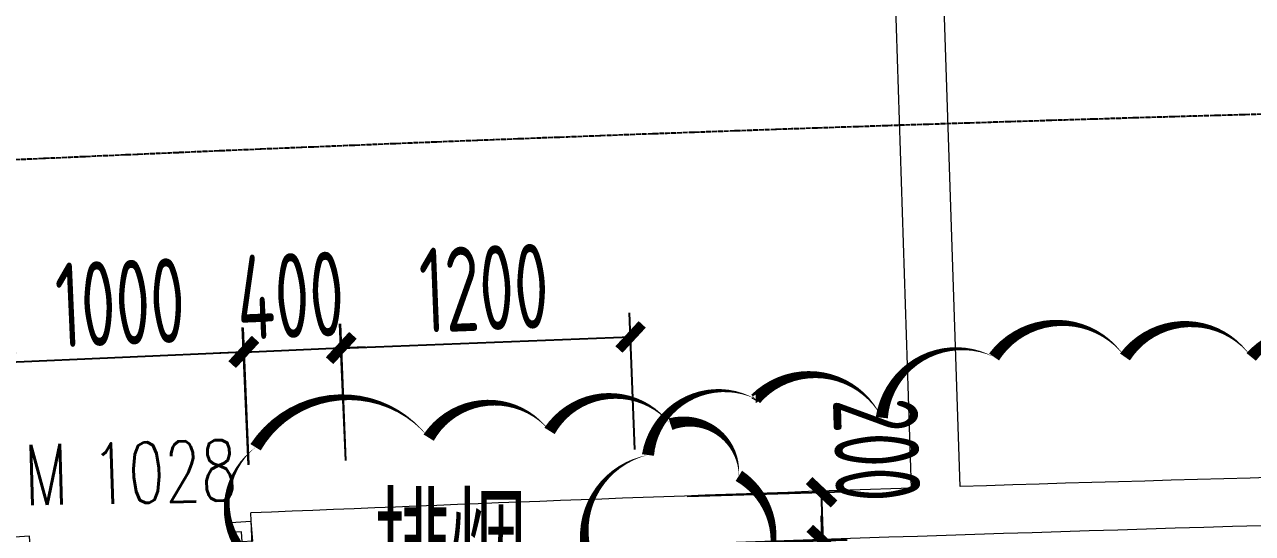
# Model space of a CAD drawing. Header units: millimetres. Extents: x 11677979 to 24947533, y -12764720 to -6308891.
# Drawn here: x 11765070 to 11770140, y -6391931 to -6389828 of the extents above; entities that cross this region are included whole.
import ezdxf
from ezdxf.enums import TextEntityAlignment as Align

# ---------------------------------------------------------------- set-up
doc = ezdxf.new("R2010")
doc.units = ezdxf.units.MM
doc.header["$LTSCALE"] = 10
for name, pattern in [('A2-RG-AXIS$0$CENTER', [2, 1.25, -0.25, 0.25, -0.25]), ('A2-RG-AXIS$0$DOTE', [2.4200000000000004, 2, -0.2, 0.02, -0.2]), ('A2-RI-F4$0$A2-RG-AXIS$0$CENTER', [2, 1.25, -0.25, 0.25, -0.25]), ('A2-RI-F4$0$A2-RG-AXIS$0$DOTE', [2.4200000000000004, 2, -0.2, 0.02, -0.2])]:
    doc.linetypes.add(name, pattern=pattern)
for name, color, linetype in [('A2-RB-F4$0$$34$A-DIMS-100', 1, 'Continuous'), ('A2-RG-AXIS$0$A-GRID', 1, 'A2-RG-AXIS$0$CENTER'), ('A2-RI-F4$0$A-SYMB-AREA', 4, 'Continuous'), ('A2-RI-F4$0$A-SYMB-DOOR', 4, 'Continuous'), ('A2-RI-F4$0$A-SYMB-NAME', 4, 'Continuous'), ('A2-RI-F4$0$A2-RB-F4$0$$34$A-DIMS-100', 1, 'Continuous'), ('A2-RI-F4$0$A2-RG-AXIS$0$A-GRID', 1, 'A2-RI-F4$0$A2-RG-AXIS$0$CENTER')]:
    doc.layers.add(name, color=color, linetype=linetype)
doc.layers.add('A2-RI-F4$0$A-DOOR', color=32, linetype='Continuous', lineweight=5)
doc.layers.add('A2-RI-F4$0$A-WALL', color=7, linetype='Continuous', lineweight=5)
doc.styles.add('A2-RB-F4$0$$0$XD2008', font='hzs.shx', dxfattribs={"width": 0.7, "bigfont": 'hztxt.shx'})
doc.styles.add('A2-RI-F4$0$A2-RB-F4$0$$0$XD2008', font='hzs.shx', dxfattribs={"width": 0.7, "bigfont": 'hztxt.shx'})
doc.styles.add('A2-RI-F4$0$ECADI', font='hzs.shx', dxfattribs={"width": 0.7, "bigfont": 'hztxt.shx'})
doc.styles.add('A2-RI-F4$0$ECADI-TXT', font='simplex.shx', dxfattribs={"bigfont": 'hztxt.shx'})
doc.dimstyles.new('A2-RB-F4$0$$0$XD100$0', dxfattribs={"dimscale": 100, "dimtxt": 3.5, "dimasz": 1, "dimexe": 1, "dimexo": 2, "dimgap": 0.5, "dimtad": 1, "dimdec": 0, "dimdsep": 46, "dimtxsty": 'A2-RB-F4$0$$0$XD2008', "dimblk1": 'A2-RB-F4$0$$20$_ArchTick', "dimblk2": 'A2-RB-F4$0$$20$_ArchTick', "dimsah": 1, "dimcen": 2.5, "dimclrt": 4, "dimaunit": 1, "dimadec": 0, "dimazin": 0, "dimtfac": 1, "dimtdec": 0, "dimtix": 1, "dimtmove": 2, "dimatfit": 3, "dimfxl": 0, "dimtolj": 1, "dimtzin": 0, "dimarcsym": 0})
doc.dimstyles.new('A2-RI-F4$0$A2-RB-F4$0$$0$XD100$0', dxfattribs={"dimscale": 100, "dimtxt": 3.5, "dimasz": 1, "dimexe": 1, "dimexo": 2, "dimgap": 0.5, "dimtad": 1, "dimdec": 0, "dimdsep": 46, "dimtxsty": 'A2-RI-F4$0$A2-RB-F4$0$$0$XD2008', "dimblk1": 'A2-RI-F4$0$A2-RB-F4$0$$20$_ArchTick', "dimblk2": 'A2-RI-F4$0$A2-RB-F4$0$$20$_ArchTick', "dimsah": 1, "dimcen": 2.5, "dimclrt": 4, "dimaunit": 1, "dimadec": 0, "dimazin": 0, "dimtfac": 1, "dimtdec": 0, "dimtix": 1, "dimtmove": 2, "dimatfit": 3, "dimfxl": 0, "dimtolj": 1, "dimtzin": 0, "dimarcsym": 0})

# ---------------------------------------------------------------- blocks, each defined once
blk = doc.blocks.new('A2-RB-F4$0$$20$_ArchTick')
at = {"color": 0, "linetype": 'ByBlock', "const_width": 0.4}
blk.add_lwpolyline([(-0.5, -0.5), (0.5, 0.5)], dxfattribs=at)
blk = doc.blocks.new('*D338')
at = {"layer": 'A2-RB-F4$0$$34$A-DIMS-100', "color": 0, "lineweight": -2, "transparency": 16777216}
for p, q in [((11768364.12571129, -6391958.332478085), (11768360.82422128, -6391858.386992125)), ((11767805.95915723, -6391976.770342314), (11768464.07119725, -6391955.030988078)), ((11768364.12571129, -6391958.332478085), (11768383.93667254, -6392558.066581792)), ((11767825.77011849, -6392576.504446021), (11768483.8821585, -6392554.765091785)), ((11768383.93667254, -6392558.066581792), (11768387.23816255, -6392658.012067752))]:
    blk.add_line(p, q, dxfattribs=at)
at = {"layer": 'Defpoints', "color": 0, "transparency": 16777216}
for p in [(11767606.06818531, -6391983.373322328), (11767625.87914657, -6392583.107426035), (11768383.93667254, -6392558.066581792)]:
    blk.add_point(p, dxfattribs=at)
at = {"layer": 'A2-RB-F4$0$$34$A-DIMS-100', "color": 0, "lineweight": -2, "transparency": 16777216, "xscale": 100, "yscale": 100, "zscale": 100}
for p, rotation in [((11768364.12571129, -6391958.332478085), 271.8919582418293), ((11768383.93667254, -6392558.066581792), 91.89195824182927)]:
    blk.add_blockref('A2-RB-F4$0$$20$_ArchTick', p, dxfattribs=dict(at, rotation=rotation))
at = {"layer": 'A2-RB-F4$0$$34$A-DIMS-100', "color": 4, "transparency": 16777216, "insert": (11768598.90853533, -6392250.771177421), "char_height": 350, "attachment_point": 5, "rotation": 271.8919582418293, "style": 'A2-RB-F4$0$$0$XD2008'}
blk.add_mtext('\\A1;600', dxfattribs=at)
blk = doc.blocks.new('*D343')
at = {"layer": 'A2-RB-F4$0$$34$A-DIMS-100', "color": 0, "lineweight": -2, "transparency": 16777216}
for p, q in [((11767805.98204345, -6391777.417731427), (11768461.19427926, -6391758.181080342)), ((11768367.10670507, -6391961.029615915), (11768361.23735019, -6391761.115757784)), ((11767811.85139833, -6391977.331589558), (11768467.06363414, -6391958.094938474))]:
    blk.add_line(p, q, dxfattribs=at)
at = {"layer": 'Defpoints', "color": 0, "transparency": 16777216}
for p in [(11767606.06818531, -6391783.28708631), (11768361.23735019, -6391761.115757784), (11767611.9375402, -6391983.200944441)]:
    blk.add_point(p, dxfattribs=at)
at = {"layer": 'A2-RB-F4$0$$34$A-DIMS-100', "color": 0, "lineweight": -2, "transparency": 16777216, "xscale": 100, "yscale": 100, "zscale": 100}
for p, rotation in [((11768361.23735019, -6391761.115757784), 91.68168776284203), ((11768367.10670507, -6391961.029615915), 271.681687762842)]:
    blk.add_blockref('A2-RB-F4$0$$20$_ArchTick', p, dxfattribs=dict(at, rotation=rotation))
at = {"layer": 'A2-RB-F4$0$$34$A-DIMS-100', "color": 4, "transparency": 16777216, "insert": (11768589.07511797, -6391585.766746597), "char_height": 350, "attachment_point": 5, "rotation": 271.681687762842, "style": 'A2-RB-F4$0$$0$XD2008'}
blk.add_mtext('\\A1;200', dxfattribs=at)
blk = doc.blocks.new('*D249')
at = {"layer": 'A2-RB-F4$0$$34$A-DIMS-100', "color": 0, "lineweight": -2, "transparency": 16777216}
blk.add_arc((11778730.70926468, -6694178.721965417), 311792.0760181941, 91.25742879919423, 91.89334192388395, dxfattribs=at)
at = {"layer": 'Defpoints', "color": 0, "transparency": 16777216}
for p in [(11771570.21532457, -6367957.298179174), (11768288.72304858, -6378301.306017631), (11770735.40819662, -6382489.174773718), (11768733.0968023, -6391743.92413033), (11772452.38437134, -6408147.604164514)]:
    blk.add_point(p, dxfattribs=at)
at = {"layer": 'A2-RB-F4$0$$34$A-DIMS-100', "color": 0, "lineweight": -2, "transparency": 16777216, "xscale": 100, "yscale": 100, "zscale": 100}
for p, rotation in [((11771888.58462235, -6382461.728527276), 1.257428799194227), ((11768429.3994215, -6382556.865088769), 181.8933419238839)]:
    blk.add_blockref('A2-RB-F4$0$$20$_ArchTick', p, dxfattribs=dict(at, rotation=rotation))
at = {"layer": 'A2-RB-F4$0$$34$A-DIMS-100', "color": 4, "transparency": 16777216, "insert": (11770151.7578832, -6382246.262016714), "char_height": 350, "attachment_point": 5, "rotation": 1.5753853615433189, "style": 'A2-RB-F4$0$$0$XD2008'}
blk.add_mtext('\\A1;0°38\'9"', dxfattribs=at)
blk = doc.blocks.new('*D138')
at = {"layer": 'A2-RB-F4$0$$34$A-DIMS-100', "color": 0, "lineweight": -2, "transparency": 16777216}
for p, q in [((11764995.09836474, -6391690.695400517), (11764970.41497277, -6391124.342260187)), ((11765994.64554605, -6391647.132095028), (11765969.96215408, -6391080.778954697)), ((11764974.76914347, -6391224.247421202), (11765974.31632478, -6391180.684115713))]:
    blk.add_line(p, q, dxfattribs=at)
at = {"layer": 'Defpoints', "color": 0, "transparency": 16777216}
for p in [(11765974.31632478, -6391180.684115713), (11766003.35388745, -6391846.942417058), (11765003.80670614, -6391890.505722548)]:
    blk.add_point(p, dxfattribs=at)
at = {"layer": 'A2-RB-F4$0$$34$A-DIMS-100', "color": 0, "lineweight": -2, "transparency": 16777216, "xscale": 100, "yscale": 100, "zscale": 100}
for p, rotation in [((11765974.31632478, -6391180.684115713), 2.495545009840778), ((11764974.76914347, -6391224.247421202), 182.4955450098408)]:
    blk.add_blockref('A2-RB-F4$0$$20$_ArchTick', p, dxfattribs=dict(at, rotation=rotation))
at = {"layer": 'A2-RB-F4$0$$34$A-DIMS-100', "color": 4, "transparency": 16777216, "insert": (11765464.74585005, -6390977.679156172), "char_height": 350, "attachment_point": 5, "rotation": 2.4955450098407788, "style": 'A2-RB-F4$0$$0$XD2008'}
blk.add_mtext('\\A1;1000', dxfattribs=at)
blk = doc.blocks.new('*D187')
at = {"layer": 'A2-RB-F4$0$$34$A-DIMS-100', "color": 0, "lineweight": -2, "transparency": 16777216}
for p, q in [((11767590.51251544, -6391583.826974406), (11767568.72821086, -6391019.240963671)), ((11766396.91827688, -6391629.881286674), (11766375.13397229, -6391065.29527594)), ((11766378.98955964, -6391165.220920527), (11767572.5837982, -6391119.166608259))]:
    blk.add_line(p, q, dxfattribs=at)
at = {"layer": 'Defpoints', "color": 0, "transparency": 16777216}
for p in [(11767572.5837982, -6391119.166608259), (11767598.22369013, -6391783.678263581), (11766404.62945157, -6391829.73257585)]:
    blk.add_point(p, dxfattribs=at)
at = {"layer": 'A2-RB-F4$0$$34$A-DIMS-100', "color": 0, "lineweight": -2, "transparency": 16777216, "xscale": 100, "yscale": 100, "zscale": 100}
for p, rotation in [((11767572.5837982, -6391119.166608259), 2.209636511846755), ((11766378.98955964, -6391165.220920527), 182.2096365118468)]:
    blk.add_blockref('A2-RB-F4$0$$20$_ArchTick', p, dxfattribs=dict(at, rotation=rotation))
at = {"layer": 'A2-RB-F4$0$$34$A-DIMS-100', "color": 4, "transparency": 16777216, "insert": (11766967.1116074, -6390917.361064071), "char_height": 350, "attachment_point": 5, "rotation": 2.209636511846755, "style": 'A2-RB-F4$0$$0$XD2008'}
blk.add_mtext('\\A1;1200', dxfattribs=at)
blk = doc.blocks.new('*D188')
at = {"layer": 'A2-RB-F4$0$$34$A-DIMS-100', "color": 0, "lineweight": -2, "transparency": 16777216}
for p, q in [((11766396.25144163, -6391629.908130524), (11766372.55517938, -6391064.727079158)), ((11765996.37250806, -6391646.673795359), (11765972.67624581, -6391081.492743993)), ((11765976.86525077, -6391181.404966656), (11766376.74418435, -6391164.639301821)), ((11766376.74418435, -6391164.639301821), (11766476.65640701, -6391160.450296856)), ((11765976.86525077, -6391181.404966656), (11765876.95302811, -6391185.593971621))]:
    blk.add_line(p, q, dxfattribs=at)
at = {"layer": 'Defpoints', "color": 0, "transparency": 16777216}
for p in [(11766376.74418435, -6391164.639301821), (11766404.62945156, -6391829.732575849), (11766004.75051799, -6391846.498240684)]:
    blk.add_point(p, dxfattribs=at)
at = {"layer": 'A2-RB-F4$0$$34$A-DIMS-100', "color": 0, "lineweight": -2, "transparency": 16777216, "xscale": 100, "yscale": 100, "zscale": 100}
for p, rotation in [((11765976.86525077, -6391181.404966656), 2.400825549878274), ((11766376.74418435, -6391164.639301821), 182.4008255498782)]:
    blk.add_blockref('A2-RB-F4$0$$20$_ArchTick', p, dxfattribs=dict(at, rotation=rotation))
at = {"layer": 'A2-RB-F4$0$$34$A-DIMS-100', "color": 4, "transparency": 16777216, "insert": (11766167.37945639, -6390948.219633247), "char_height": 350, "attachment_point": 5, "rotation": 2.40082554987822, "style": 'A2-RB-F4$0$$0$XD2008'}
blk.add_mtext('\\A1;400', dxfattribs=at)
blk = doc.blocks.new('A2-RG-AXIS')
at = {"layer": 'A2-RG-AXIS$0$A-GRID', "linetype": 'A2-RG-AXIS$0$DOTE'}
for radius, end in [(313399.9999999902, 95.40764402400131), (308699.9999999902, 95.4076440106419), (304099.9999999902, 95.40764399720393)]:
    blk.add_arc((11778730.70926435, -6694178.721949182), radius, 75.58928463849298, end, dxfattribs=at)
blk = doc.blocks.new('A2-RI-F4$0$door-1000')
for p, q in [((0.6493001440558146, 0.6470603530760854), (0.7083274303022336, 0.7058840215922828)), ((0.7083274303022336, 0.7058840215922828), (0.7083274303022336, 0.7058840215922828)), ((0.7083274303022336, 0.7058840215922828), (0.7671510987011061, 0.6468567355786945)), ((0.6787119787186384, 0.6175467101875256), (0.6493001440558146, 0.6470603530760854)), ((0.7082256213780056, 0.6469585443846881), (0.6787119787186384, 0.6175467101875256)), ((0.7376374560417389, 0.617444901379713), (0.7082256213780056, 0.6469585443846881)), ((0.7671510987011061, 0.6468567355786945), (0.7376374560417389, 0.617444901379713)), ((0.05902728531691537, 0.058823668749028), (-4.638422979041934e-10, 3.510649548843503e-10)), ((0.0884391195140779, 0.02931002574223385), (0.05902728531691537, 0.058823668749028)), ((-4.638422979041934e-10, 3.510649548843503e-10), (0.05882366746845946, -0.05902728554610803)), ((-4.638422979041934e-10, 3.510649548843503e-10), (-4.638422979041934e-10, 3.510649548843503e-10)), ((0.05892547639177792, -0.0001018084567476762), (0.0884391195140779, 0.02931002574223385)), ((0.05882366746845946, -0.05902728554610803), (0.08833731059166894, -0.02961545134712651)), ((0.08833731059166894, -0.02961545134712651), (0.05892547639177792, -0.0001018084567476762)), ((0.1178509532483076, -0.000203617149963975), (0.08833731059166894, -0.02961545134712651)), ((0.08833731059166894, -0.02961545134712651), (0.6765739950369607, -0.619888310551687)), ((0.7060876381601702, -0.5904764763545245), (0.1178509532483076, -0.000203617149963975)), ((0.5050864988024841, -0.3887795741884474), (0.5300519447773695, -0.3639002478448674)), ((0.4506074101691411, -0.4430707346164127), (0.4755728561449359, -0.4181914085038443)), ((0.6182652814331959, -0.502350123713768), (0.6432307274099003, -0.4774707974866033)), ((0.5637861927989434, -0.5566412841435522), (0.588751638309077, -0.5317619579127495)), ((0.6765739950369607, -0.619888310551687), (0.7060876381601702, -0.5904764763545245))]:
    blk.add_line(p, q)
at = {"lineweight": 13}
for p, q in [((0.6432307274099003, -0.4774707974866033), (0.5300519447773695, -0.3639002478448674)), ((0.5637861927989434, -0.5566412841435522), (0.4506074101691411, -0.4430707346164127))]:
    blk.add_line(p, q, dxfattribs=at)
blk.add_arc((0.1481008371338248, 0.02847035136255727), 0.833333333809029, 312.0349782215454, 44.97267390679077, dxfattribs=at)
blk = doc.blocks.new('A2-RI-F4$0$5erhfh')
at = {"layer": 'A2-RI-F4$0$A-SYMB-AREA', "style": 'A2-RI-F4$0$ECADI', "width": 0.7}
blk.add_attdef('340M2', text='', height=2.5, dxfattribs=at).set_placement((0, 1.25), align=Align.MIDDLE_LEFT)
at = {"layer": 'A2-RI-F4$0$A-SYMB-NAME', "style": 'A2-RI-F4$0$ECADI', "width": 0.7}
blk.add_attdef('CHINESENAME', (-12.29193252821193, 3.0875), '', height=4.5, dxfattribs=at)
blk = doc.blocks.new('A2-RI-F4$0$A2-RB-F4$0$$20$_ArchTick')
at = {"color": 0, "linetype": 'ByBlock', "const_width": 0.4}
blk.add_lwpolyline([(-0.5, -0.5), (0.5, 0.5)], dxfattribs=at)
blk = doc.blocks.new('*D863')
at = {"layer": 'A2-RI-F4$0$A2-RB-F4$0$$34$A-DIMS-100', "color": 0, "lineweight": -2, "transparency": 16777216}
for p, q in [((11768364.12571129, -6391958.332478085), (11768360.82422128, -6391858.386992125)), ((11767805.95915723, -6391976.770342314), (11768464.07119725, -6391955.030988078)), ((11768364.12571129, -6391958.332478085), (11768383.93667254, -6392558.066581792)), ((11767825.77011849, -6392576.504446021), (11768483.8821585, -6392554.765091785)), ((11768383.93667254, -6392558.066581792), (11768387.23816255, -6392658.012067752))]:
    blk.add_line(p, q, dxfattribs=at)
at = {"layer": 'Defpoints', "color": 0, "transparency": 16777216}
for p in [(11767606.06818531, -6391983.373322328), (11767625.87914657, -6392583.107426035), (11768383.93667254, -6392558.066581792)]:
    blk.add_point(p, dxfattribs=at)
at = {"layer": 'A2-RI-F4$0$A2-RB-F4$0$$34$A-DIMS-100', "color": 0, "lineweight": -2, "transparency": 16777216, "xscale": 100, "yscale": 100, "zscale": 100}
for p, rotation in [((11768364.12571129, -6391958.332478085), 271.8919582418293), ((11768383.93667254, -6392558.066581792), 91.89195824182927)]:
    blk.add_blockref('A2-RI-F4$0$A2-RB-F4$0$$20$_ArchTick', p, dxfattribs=dict(at, rotation=rotation))
at = {"layer": 'A2-RI-F4$0$A2-RB-F4$0$$34$A-DIMS-100', "color": 4, "transparency": 16777216, "insert": (11768598.90853533, -6392250.771177421), "char_height": 350, "attachment_point": 5, "rotation": 271.8919582418293, "style": 'A2-RI-F4$0$A2-RB-F4$0$$0$XD2008'}
blk.add_mtext('\\A1;600', dxfattribs=at)
blk = doc.blocks.new('*D868')
at = {"layer": 'A2-RI-F4$0$A2-RB-F4$0$$34$A-DIMS-100', "color": 0, "lineweight": -2, "transparency": 16777216}
for p, q in [((11767805.98204345, -6391777.417731427), (11768461.19427926, -6391758.181080342)), ((11768367.10670507, -6391961.029615915), (11768361.23735019, -6391761.115757784)), ((11767811.85139833, -6391977.331589558), (11768467.06363414, -6391958.094938474))]:
    blk.add_line(p, q, dxfattribs=at)
at = {"layer": 'Defpoints', "color": 0, "transparency": 16777216}
for p in [(11767606.06818531, -6391783.28708631), (11768361.23735019, -6391761.115757784), (11767611.9375402, -6391983.200944441)]:
    blk.add_point(p, dxfattribs=at)
at = {"layer": 'A2-RI-F4$0$A2-RB-F4$0$$34$A-DIMS-100', "color": 0, "lineweight": -2, "transparency": 16777216, "xscale": 100, "yscale": 100, "zscale": 100}
for p, rotation in [((11768361.23735019, -6391761.115757784), 91.68168776284203), ((11768367.10670507, -6391961.029615915), 271.681687762842)]:
    blk.add_blockref('A2-RI-F4$0$A2-RB-F4$0$$20$_ArchTick', p, dxfattribs=dict(at, rotation=rotation))
at = {"layer": 'A2-RI-F4$0$A2-RB-F4$0$$34$A-DIMS-100', "color": 4, "transparency": 16777216, "insert": (11768589.07511797, -6391585.766746597), "char_height": 350, "attachment_point": 5, "rotation": 271.681687762842, "style": 'A2-RI-F4$0$A2-RB-F4$0$$0$XD2008'}
blk.add_mtext('\\A1;200', dxfattribs=at)
blk = doc.blocks.new('*D774')
at = {"layer": 'A2-RI-F4$0$A2-RB-F4$0$$34$A-DIMS-100', "color": 0, "lineweight": -2, "transparency": 16777216}
blk.add_arc((11778730.70926468, -6694178.721965417), 311792.0760181941, 91.25742879919423, 91.89334192388395, dxfattribs=at)
at = {"layer": 'Defpoints', "color": 0, "transparency": 16777216}
for p in [(11771570.21532457, -6367957.298179174), (11768288.72304858, -6378301.306017631), (11770735.40819662, -6382489.174773718), (11768733.0968023, -6391743.92413033), (11772452.38437134, -6408147.604164514)]:
    blk.add_point(p, dxfattribs=at)
at = {"layer": 'A2-RI-F4$0$A2-RB-F4$0$$34$A-DIMS-100', "color": 0, "lineweight": -2, "transparency": 16777216, "xscale": 100, "yscale": 100, "zscale": 100}
for p, rotation in [((11771888.58462235, -6382461.728527276), 1.257428799194227), ((11768429.3994215, -6382556.865088769), 181.8933419238839)]:
    blk.add_blockref('A2-RI-F4$0$A2-RB-F4$0$$20$_ArchTick', p, dxfattribs=dict(at, rotation=rotation))
at = {"layer": 'A2-RI-F4$0$A2-RB-F4$0$$34$A-DIMS-100', "color": 4, "transparency": 16777216, "insert": (11770151.7578832, -6382246.262016714), "char_height": 350, "attachment_point": 5, "rotation": 1.5753853615433189, "style": 'A2-RI-F4$0$A2-RB-F4$0$$0$XD2008'}
blk.add_mtext('\\A1;0°38\'9"', dxfattribs=at)
blk = doc.blocks.new('*D663')
at = {"layer": 'A2-RI-F4$0$A2-RB-F4$0$$34$A-DIMS-100', "color": 0, "lineweight": -2, "transparency": 16777216}
for p, q in [((11764995.09836474, -6391690.695400517), (11764970.41497277, -6391124.342260187)), ((11765994.64554605, -6391647.132095028), (11765969.96215408, -6391080.778954697)), ((11764974.76914347, -6391224.247421202), (11765974.31632478, -6391180.684115713))]:
    blk.add_line(p, q, dxfattribs=at)
at = {"layer": 'Defpoints', "color": 0, "transparency": 16777216}
for p in [(11765974.31632478, -6391180.684115713), (11766003.35388745, -6391846.942417058), (11765003.80670614, -6391890.505722548)]:
    blk.add_point(p, dxfattribs=at)
at = {"layer": 'A2-RI-F4$0$A2-RB-F4$0$$34$A-DIMS-100', "color": 0, "lineweight": -2, "transparency": 16777216, "xscale": 100, "yscale": 100, "zscale": 100}
for p, rotation in [((11765974.31632478, -6391180.684115713), 2.495545009840778), ((11764974.76914347, -6391224.247421202), 182.4955450098408)]:
    blk.add_blockref('A2-RI-F4$0$A2-RB-F4$0$$20$_ArchTick', p, dxfattribs=dict(at, rotation=rotation))
at = {"layer": 'A2-RI-F4$0$A2-RB-F4$0$$34$A-DIMS-100', "color": 4, "transparency": 16777216, "insert": (11765464.74585005, -6390977.679156172), "char_height": 350, "attachment_point": 5, "rotation": 2.4955450098407788, "style": 'A2-RI-F4$0$A2-RB-F4$0$$0$XD2008'}
blk.add_mtext('\\A1;1000', dxfattribs=at)
blk = doc.blocks.new('*D712')
at = {"layer": 'A2-RI-F4$0$A2-RB-F4$0$$34$A-DIMS-100', "color": 0, "lineweight": -2, "transparency": 16777216}
for p, q in [((11767590.51251544, -6391583.826974406), (11767568.72821086, -6391019.240963671)), ((11766396.91827688, -6391629.881286674), (11766375.13397229, -6391065.29527594)), ((11766378.98955964, -6391165.220920527), (11767572.5837982, -6391119.166608259))]:
    blk.add_line(p, q, dxfattribs=at)
at = {"layer": 'Defpoints', "color": 0, "transparency": 16777216}
for p in [(11767572.5837982, -6391119.166608259), (11767598.22369013, -6391783.678263581), (11766404.62945157, -6391829.73257585)]:
    blk.add_point(p, dxfattribs=at)
at = {"layer": 'A2-RI-F4$0$A2-RB-F4$0$$34$A-DIMS-100', "color": 0, "lineweight": -2, "transparency": 16777216, "xscale": 100, "yscale": 100, "zscale": 100}
for p, rotation in [((11767572.5837982, -6391119.166608259), 2.209636511846755), ((11766378.98955964, -6391165.220920527), 182.2096365118468)]:
    blk.add_blockref('A2-RI-F4$0$A2-RB-F4$0$$20$_ArchTick', p, dxfattribs=dict(at, rotation=rotation))
at = {"layer": 'A2-RI-F4$0$A2-RB-F4$0$$34$A-DIMS-100', "color": 4, "transparency": 16777216, "insert": (11766967.1116074, -6390917.361064071), "char_height": 350, "attachment_point": 5, "rotation": 2.209636511846755, "style": 'A2-RI-F4$0$A2-RB-F4$0$$0$XD2008'}
blk.add_mtext('\\A1;1200', dxfattribs=at)
blk = doc.blocks.new('*D713')
at = {"layer": 'A2-RI-F4$0$A2-RB-F4$0$$34$A-DIMS-100', "color": 0, "lineweight": -2, "transparency": 16777216}
for p, q in [((11766396.25144163, -6391629.908130524), (11766372.55517938, -6391064.727079158)), ((11765996.37250806, -6391646.673795359), (11765972.67624581, -6391081.492743993)), ((11765976.86525077, -6391181.404966656), (11766376.74418435, -6391164.639301821)), ((11766376.74418435, -6391164.639301821), (11766476.65640701, -6391160.450296856)), ((11765976.86525077, -6391181.404966656), (11765876.95302811, -6391185.593971621))]:
    blk.add_line(p, q, dxfattribs=at)
at = {"layer": 'Defpoints', "color": 0, "transparency": 16777216}
for p in [(11766376.74418435, -6391164.639301821), (11766404.62945156, -6391829.732575849), (11766004.75051799, -6391846.498240684)]:
    blk.add_point(p, dxfattribs=at)
at = {"layer": 'A2-RI-F4$0$A2-RB-F4$0$$34$A-DIMS-100', "color": 0, "lineweight": -2, "transparency": 16777216, "xscale": 100, "yscale": 100, "zscale": 100}
for p, rotation in [((11765976.86525077, -6391181.404966656), 2.400825549878274), ((11766376.74418435, -6391164.639301821), 182.4008255498782)]:
    blk.add_blockref('A2-RI-F4$0$A2-RB-F4$0$$20$_ArchTick', p, dxfattribs=dict(at, rotation=rotation))
at = {"layer": 'A2-RI-F4$0$A2-RB-F4$0$$34$A-DIMS-100', "color": 4, "transparency": 16777216, "insert": (11766167.37945639, -6390948.219633247), "char_height": 350, "attachment_point": 5, "rotation": 2.40082554987822, "style": 'A2-RI-F4$0$A2-RB-F4$0$$0$XD2008'}
blk.add_mtext('\\A1;400', dxfattribs=at)
blk = doc.blocks.new('A2-RI-F4$0$A2-RG-AXIS')
at = {"layer": 'A2-RI-F4$0$A2-RG-AXIS$0$A-GRID', "linetype": 'A2-RI-F4$0$A2-RG-AXIS$0$DOTE'}
for radius, end in [(313399.9999999902, 95.40764402400131), (308699.9999999902, 95.4076440106419), (304099.9999999902, 95.40764399720393)]:
    blk.add_arc((11778730.70926435, -6694178.721949182), radius, 75.58928463849298, end, dxfattribs=at)
blk = doc.blocks.new('A2-RI-F4$0$ECADI-TAG-DOOR')
blk = doc.blocks.new('A2-RB-F4')
at = {"layer": 'A2-RB-F4$0$$34$A-DIMS-100'}
dim = blk.add_angular_dim_2l(base=(11770735.40819662, -6382489.174773718), line1=((11768733.0968023, -6391743.92413033), (11768288.72304858, -6378301.30601763)), line2=((11771570.21532457, -6367957.298179173), (11772452.38437134, -6408147.604164514)), dimstyle='A2-RB-F4$0$$0$XD100$0', override={"dimadec": 4}, dxfattribs=at)
dim.commit()
dim.dimension.update_dxf_attribs({"geometry": '*D249', "text_midpoint": (11770151.75788321, -6382246.262016714)})
dim = blk.add_aligned_dim(p1=(11766404.62945156, -6391829.73257585), p2=(11767598.22369013, -6391783.678263581), distance=665.006123368296, text='1200', dimstyle='A2-RB-F4$0$$0$XD100$0', dxfattribs=at)
dim.commit()
dim.dimension.update_dxf_attribs({"geometry": '*D187', "text_midpoint": (11766967.1116074, -6390917.361064071)})
for p1, p2, distance, picture, middle in [((11766004.75051799, -6391846.498240685), (11766404.62945156, -6391829.73257585), 665.6775880904424, '*D188', (11766167.37945639, -6390948.219633247)), ((11765003.80670614, -6391890.505722549), (11766003.35388745, -6391846.942417059), 666.8907737836769, '*D138', (11765464.74585005, -6390977.679156172)), ((11767606.06818531, -6391983.373322328), (11767625.87914657, -6392583.107426034), 758.4709991556547, '*D338', (11768598.90853533, -6392250.771177421))]:
    dim = blk.add_aligned_dim(p1=p1, p2=p2, distance=distance, dimstyle='A2-RB-F4$0$$0$XD100$0', dxfattribs=at)
    dim.commit()
    dim.dimension.update_dxf_attribs({"geometry": picture, "text_midpoint": middle})
dim = blk.add_linear_dim(base=(11768361.23735019, -6391761.115757784), p1=(11767611.9375402, -6391983.20094444), p2=(11767606.06818531, -6391783.287086309), angle=91.68168776444215, dimstyle='A2-RB-F4$0$$0$XD100$0', dxfattribs=at)
dim.commit()
dim.dimension.update_dxf_attribs({"geometry": '*D343', "text_midpoint": (11768589.07511797, -6391585.766746597), "dimtype": 129})
blk = doc.blocks.new('A2-RI-F4$0$A2-RB-F4')
at = {"layer": 'A2-RI-F4$0$A2-RB-F4$0$$34$A-DIMS-100'}
dim = blk.add_angular_dim_2l(base=(11770735.40819662, -6382489.174773718), line1=((11768733.0968023, -6391743.92413033), (11768288.72304858, -6378301.30601763)), line2=((11771570.21532457, -6367957.298179173), (11772452.38437134, -6408147.604164514)), dimstyle='A2-RI-F4$0$A2-RB-F4$0$$0$XD100$0', override={"dimadec": 4}, dxfattribs=at)
dim.commit()
dim.dimension.update_dxf_attribs({"geometry": '*D774', "text_midpoint": (11770151.75788321, -6382246.262016714)})
dim = blk.add_aligned_dim(p1=(11766404.62945156, -6391829.73257585), p2=(11767598.22369013, -6391783.678263581), distance=665.006123368296, text='1200', dimstyle='A2-RI-F4$0$A2-RB-F4$0$$0$XD100$0', dxfattribs=at)
dim.commit()
dim.dimension.update_dxf_attribs({"geometry": '*D712', "text_midpoint": (11766967.1116074, -6390917.361064071)})
for p1, p2, distance, picture, middle in [((11766004.75051799, -6391846.498240685), (11766404.62945156, -6391829.73257585), 665.6775880904424, '*D713', (11766167.37945639, -6390948.219633247)), ((11765003.80670614, -6391890.505722549), (11766003.35388745, -6391846.942417059), 666.8907737836769, '*D663', (11765464.74585005, -6390977.679156172)), ((11767606.06818531, -6391983.373322328), (11767625.87914657, -6392583.107426034), 758.4709991556547, '*D863', (11768598.90853533, -6392250.771177421))]:
    dim = blk.add_aligned_dim(p1=p1, p2=p2, distance=distance, dimstyle='A2-RI-F4$0$A2-RB-F4$0$$0$XD100$0', dxfattribs=at)
    dim.commit()
    dim.dimension.update_dxf_attribs({"geometry": picture, "text_midpoint": middle})
dim = blk.add_linear_dim(base=(11768361.23735019, -6391761.115757784), p1=(11767611.9375402, -6391983.20094444), p2=(11767606.06818531, -6391783.287086309), angle=91.68168776444215, dimstyle='A2-RI-F4$0$A2-RB-F4$0$$0$XD100$0', dxfattribs=at)
dim.commit()
dim.dimension.update_dxf_attribs({"geometry": '*D868', "text_midpoint": (11768589.07511797, -6391585.766746597), "dimtype": 129})
blk = doc.blocks.new('A2-RI-F4')
at = {"layer": 'A2-RI-F4$0$A-WALL'}
for p, q in [((11768733.0968023, -6391743.92413033), (11768288.72509764, -6378301.368003296)), ((11768932.98980005, -6391737.382431233), (11768488.61591004, -6378294.760195956)), ((11766013.12585717, -6392046.258985926), (11766004.74784724, -6391846.434540614))]:
    blk.add_line(p, q, dxfattribs=at)
for centre, radius, start, end in [((11779307.00901742, -6723972.730593558), 332397.2726170868, 90.58620757986179, 91.78847452262428), ((11779158.0153404, -6705565.844559397), 313995.0265024791, 91.90262125450428, 92.4008255775416), ((11778730.63298463, -6694178.725815362), 302399.9999999698, 91.35214941662726, 92.06924146892028)]:
    blk.add_arc(centre, radius, start, end, dxfattribs=at)
at = {"layer": 'Defpoints', "color": 3}
blk.add_lwpolyline([(11770637.29866187, -6391240.477651344, 0, 50, 0.52056705), (11770135.26840697, -6391201.893503019, 0, 50, 0.52056705), (11770135.26840697, -6391201.893503018, 0, 50, 0.52056705), (11769613.92720606, -6391201.893503019, 0, 50, 0.52056705), (11769613.92720606, -6391201.893503018, 0, 50, 0.52056705), (11769073.27505915, -6391201.893503019, 0, 50, 0.52056705), (11769073.27505915, -6391201.893503018, 0, 50, 0.52056705), (11768609.86175615, -6391452.684065029, 0, 50, 0.52056705), (11768088.52055524, -6391375.518329219, 0, 50, 0.52056705), (11768088.52055524, -6391375.518329217, 0, 50, 0.52056705), (11767644.41819825, -6391607.018097486, 0, 50, 0.52056705), (11767644.41819825, -6391607.018097486, 0, 50, 0.52056705), (11767432.01755264, -6392108.599221502, 0, 50, 0.52056705)], format="xyseb", dxfattribs=at)
blk.add_lwpolyline([(11766024, -6391575, 0, 50, 0.52056705), (11766046.98207044, -6392074.471545174, 0, 50, 0.52056705), (11766069.96414088, -6392573.943090348, 0, 50, 0.52056705), (11766092.94621133, -6393073.414635521, 0, 50, 0.52056705), (11766115.92828177, -6393572.886180694, 0, 50, 0.52056705), (11766138.91035221, -6394072.357725868, 0, 50, 0.52056705), (11766161.89242266, -6394571.829271042, 0, 50, 0.52056705), (11766607.76931183, -6394628.5, 0, 50, 0.52056705), (11767107.76931183, -6394628.5, 0, 50, 0.52056705), (11767607.76931183, -6394628.5, 0, 50, 0.52056705), (11768107.76931183, -6394628.5, 0, 50, 0.52056705), (11768146.24583133, -6394189.794768333, 0, 50, 0.52056705), (11768120.91493741, -6393690.436834768, 0, 50, 0.52056705), (11768095.5840435, -6393191.078901204, 0, 50, 0.52056705), (11768070.25314959, -6392691.72096764, 0, 50, 0.52056705), (11768044.92225568, -6392192.363034075, 0, 50, 0.52056705), (11768019.59136177, -6391693.005100511, 0, 50, 0.52056705), (11767737.21856497, -6391479.581324885, 0, 50, 0.52056705), (11767237.9922644, -6391507.386015516, 0, 50, 0.52056705), (11766738.76596384, -6391535.190706147, 0, 50, 0.52056705)], format="xyseb", close=True, dxfattribs=at)
for name in ['A2-RI-F4$0$A2-RG-AXIS', 'A2-RI-F4$0$A2-RB-F4']:
    blk.add_blockref(name, (0, 0))
ref = blk.add_blockref('A2-RI-F4$0$5erhfh', (11767839.8537372, -6392780.551194024), dxfattribs=dict(xscale=100, yscale=100, zscale=100))
ref.add_attrib('340M2', '0.72m2', (11766512.08731327, -6392569.364892243), dxfattribs={"layer": 'A2-RI-F4$0$A-SYMB-AREA', "height": 250, "style": 'A2-RI-F4$0$ECADI', "width": 0.7})
ref.add_attrib('CHINESENAME', '排烟', (11766512.58572765, -6392227.870253562), dxfattribs={"layer": 'A2-RI-F4$0$A-SYMB-NAME', "height": 450, "style": 'A2-RI-F4$0$ECADI', "width": 0.7})
at = {"layer": 'A2-RI-F4$0$A-DOOR', "xscale": -999.9999999996719, "yscale": 1000.000000000495, "zscale": 1000, "rotation": 48.82835056686287}
blk.add_blockref('A2-RI-F4$0$door-1000', (11766005.03579194, -6391879.799887285), dxfattribs=at)
at = {"layer": 'A2-RI-F4$0$A-SYMB-DOOR'}
ref = blk.add_blockref('A2-RI-F4$0$ECADI-TAG-DOOR', (11765504.7384354, -6392531.445568047, -333.3333333332655), dxfattribs=dict(at, xscale=99.99999999986214, yscale=99.99999999986214, zscale=99.99999999986214, rotation=1.730952598226414))
ref.add_attrib('门窗主编号1', 'M', dxfattribs={"height": 250.0000000002097, "rotation": 1.73095254626581, "style": 'A2-RI-F4$0$ECADI-TXT', "width": 0.6999999999999982}).set_placement((11765252.86119024, -6391810.295208089, -333.3333333332655), align=Align.RIGHT)
ref.add_attrib('门窗主编号2', '1028', (11765351.86878805, -6391811.528528214), dxfattribs={"height": 250.0000000002097, "rotation": 1.73095254626581, "style": 'A2-RI-F4$0$ECADI-TXT', "width": 0.6999999999999982})

msp = doc.modelspace()

# ---------------------------------------------------------------- block references
for name in ['A2-RI-F4', 'A2-RG-AXIS', 'A2-RB-F4']:
    msp.add_blockref(name, (0, 0))

doc.saveas('drawing.dxf')
